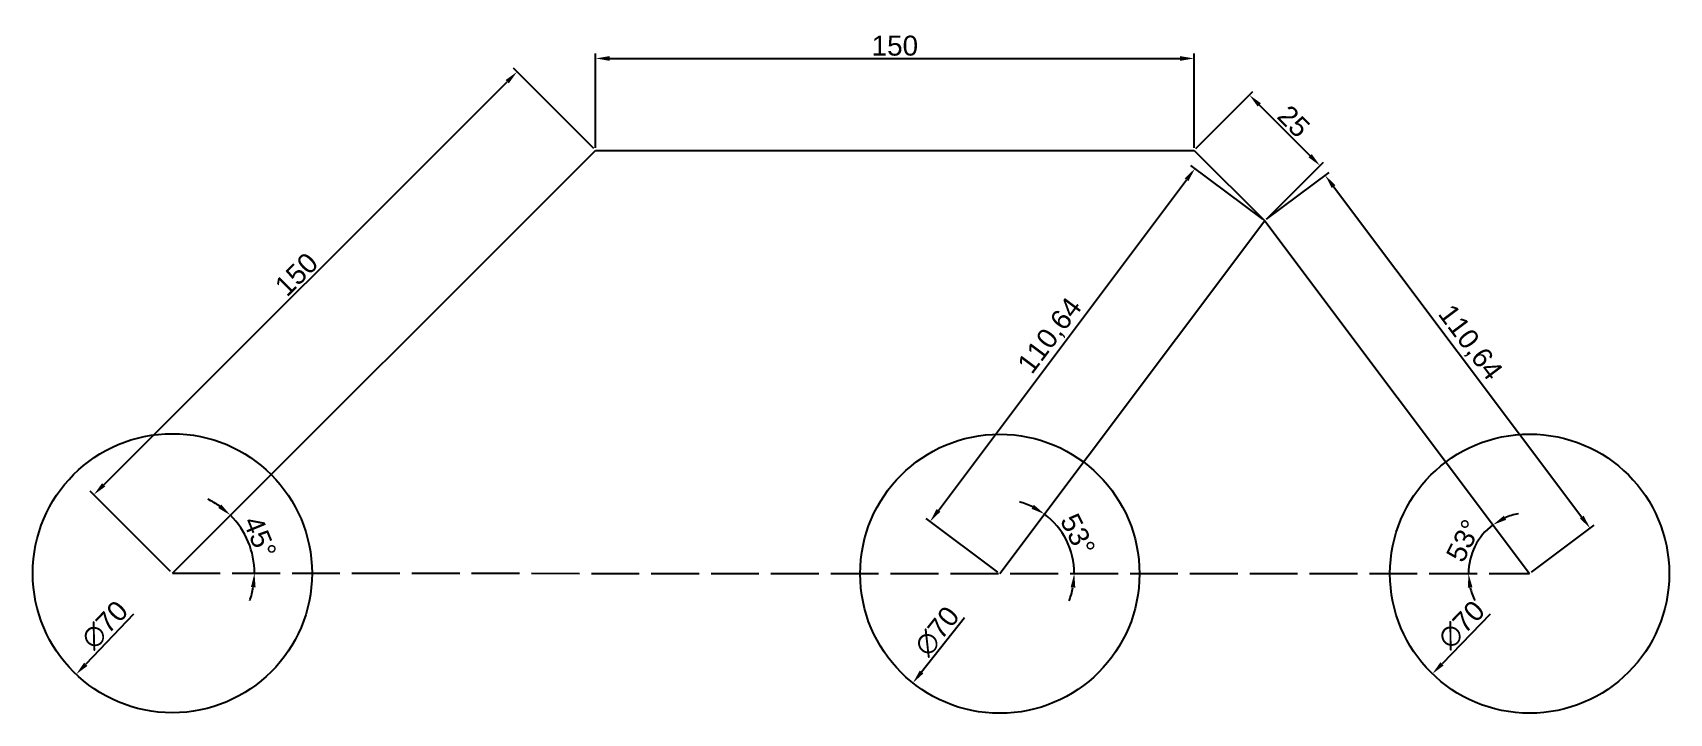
# Model space of a CAD drawing. Header units: millimetres. Extents: x 519 to 929, y 1592 to 1763.
import ezdxf

# ---------------------------------------------------------------- set-up
doc = ezdxf.new("R2010")
doc.units = ezdxf.units.MM
doc.linetypes.add('ACAD_ISO02W100', pattern=[15, 12, -3])
doc.layers.add('DIM', color=5, linetype='Continuous')
doc.layers.add('Layer1', color=7, linetype='ACAD_ISO02W100')
doc.styles.get("Standard").update_dxf_attribs({"font": 'arial.ttf'})
doc.dimstyles.new('ISO-25', dxfattribs={"dimtxt": 5, "dimasz": 3.5, "dimexe": 1.25, "dimexo": 0.625, "dimtad": 1, "dimtxsty": 'Standard', "dimcen": 2.5, "dimadec": 0, "dimazin": 0, "dimtfac": 1, "dimtmove": 0, "dimatfit": 3, "dimfxl": 1, "dimarcsym": 0})

# ---------------------------------------------------------------- blocks, each defined once
blk = doc.blocks.new('*D2')
at = {"layer": 'Defpoints', "color": 0, "transparency": 16777216}
for p in [(640.53, 1752.98), (660.22, 1733.29), (554.16, 1627.22)]:
    blk.add_point(p, dxfattribs=at)
at = {"layer": 'DIM', "color": 0, "lineweight": -2, "transparency": 16777216}
for p, q in [((659.78, 1733.73), (639.65, 1753.86)), ((536.94, 1649.39), (638.06, 1750.5)), ((553.72, 1627.67), (533.58, 1647.8))]:
    blk.add_line(p, q, dxfattribs=at)
at = {"layer": 'DIM', "color": 0, "transparency": 16777216}
for points in [[(637.65, 1750.92), (638.47, 1750.09), (640.53, 1752.98)], [(536.53, 1649.8), (537.35, 1648.98), (534.47, 1646.91)]]:
    blk.add_solid(points, dxfattribs=at)
at = {"layer": 'DIM', "color": 0, "transparency": 16777216, "insert": (585.25, 1702.19), "char_height": 5, "attachment_point": 5, "rotation": 45}
blk.add_mtext('150', dxfattribs=at)
blk = doc.blocks.new('*D3')
at = {"layer": 'Defpoints', "color": 0, "transparency": 16777216}
for p in [(810.22, 1756.34), (660.22, 1733.29), (810.22, 1733.29)]:
    blk.add_point(p, dxfattribs=at)
at = {"layer": 'DIM', "color": 0, "lineweight": -2, "transparency": 16777216}
for p, q in [((660.22, 1733.91), (660.22, 1757.59)), ((663.72, 1756.34), (806.72, 1756.34)), ((810.22, 1733.91), (810.22, 1757.59))]:
    blk.add_line(p, q, dxfattribs=at)
at = {"layer": 'DIM', "color": 0, "transparency": 16777216}
for points in [[(663.72, 1756.92), (663.72, 1755.75), (660.22, 1756.34)], [(806.72, 1756.92), (806.72, 1755.75), (810.22, 1756.34)]]:
    blk.add_solid(points, dxfattribs=at)
at = {"layer": 'DIM', "color": 0, "transparency": 16777216, "insert": (735.22, 1759.52), "char_height": 5, "attachment_point": 5}
blk.add_mtext('150', dxfattribs=at)
blk = doc.blocks.new('*D4')
at = {"layer": 'Defpoints', "color": 0, "transparency": 16777216}
for p in [(810.22, 1733.29), (841.76, 1729.47), (827.9, 1715.61)]:
    blk.add_point(p, dxfattribs=at)
at = {"layer": 'DIM', "color": 0, "lineweight": -2, "transparency": 16777216}
for p, q in [((810.67, 1733.73), (824.97, 1748.04)), ((826.56, 1744.68), (839.29, 1731.95)), ((828.34, 1716.05), (842.65, 1730.36))]:
    blk.add_line(p, q, dxfattribs=at)
at = {"layer": 'DIM', "color": 0, "transparency": 16777216}
for points in [[(826.97, 1745.09), (826.15, 1744.27), (824.09, 1747.15)], [(839.7, 1732.36), (838.88, 1731.54), (841.76, 1729.47)]]:
    blk.add_solid(points, dxfattribs=at)
at = {"layer": 'DIM', "color": 0, "transparency": 16777216, "insert": (835.17, 1740.56), "char_height": 5, "attachment_point": 5, "rotation": 315}
blk.add_mtext('25', dxfattribs=at)
blk = doc.blocks.new('*D5')
at = {"layer": 'Defpoints', "color": 0, "transparency": 16777216}
for p in [(827.9, 1715.61), (909.48, 1638.5), (894.3, 1627.11)]:
    blk.add_point(p, dxfattribs=at)
at = {"layer": 'DIM', "color": 0, "lineweight": -2, "transparency": 16777216}
for p, q in [((828.4, 1715.99), (844.08, 1727.75)), ((845.18, 1724.2), (907.38, 1641.3)), ((894.8, 1627.49), (910.48, 1639.25))]:
    blk.add_line(p, q, dxfattribs=at)
at = {"layer": 'DIM', "color": 0, "transparency": 16777216}
for points in [[(845.64, 1724.55), (844.71, 1723.85), (843.08, 1727)], [(907.84, 1641.65), (906.91, 1640.95), (909.48, 1638.5)]]:
    blk.add_solid(points, dxfattribs=at)
at = {"layer": 'DIM', "color": 0, "transparency": 16777216, "insert": (879.18, 1684.93), "char_height": 5, "attachment_point": 5, "rotation": 306.88}
blk.add_mtext('110,64', dxfattribs=at)
blk = doc.blocks.new('*D6')
at = {"layer": 'Defpoints', "color": 0, "transparency": 16777216}
for p in [(810.42, 1728.72), (827.9, 1715.61), (761.53, 1627.09)]:
    blk.add_point(p, dxfattribs=at)
at = {"layer": 'DIM', "color": 0, "lineweight": -2, "transparency": 16777216}
for p, q in [((827.4, 1715.99), (809.42, 1729.47)), ((746.15, 1642.99), (808.32, 1725.92)), ((761.03, 1627.46), (743.05, 1640.94))]:
    blk.add_line(p, q, dxfattribs=at)
at = {"layer": 'DIM', "color": 0, "transparency": 16777216}
for points in [[(807.85, 1726.27), (808.79, 1725.57), (810.42, 1728.72)], [(745.69, 1643.34), (746.62, 1642.64), (744.05, 1640.19)]]:
    blk.add_solid(points, dxfattribs=at)
at = {"layer": 'DIM', "color": 0, "transparency": 16777216, "insert": (774.33, 1686.63), "char_height": 5, "attachment_point": 5, "rotation": 53.14}
blk.add_mtext('110,64', dxfattribs=at)
blk = doc.blocks.new('*D7')
at = {"layer": 'Defpoints', "color": 0, "transparency": 16777216}
for p in [(578.27, 1652.59), (530.04, 1601.86)]:
    blk.add_point(p, dxfattribs=at)
at = {"layer": 'DIM', "color": 0, "lineweight": -2, "transparency": 16777216}
blk.add_line((544.4, 1616.96), (532.45, 1604.39), dxfattribs=at)
at = {"layer": 'DIM', "color": 0, "transparency": 16777216}
blk.add_solid([(532.03, 1604.79), (532.88, 1603.99), (530.04, 1601.86)], dxfattribs=at)
at = {"layer": 'DIM', "color": 0, "transparency": 16777216, "insert": (537.23, 1614.23), "char_height": 5, "attachment_point": 5, "rotation": 46.4504}
blk.add_mtext('∅70', dxfattribs=at)
blk = doc.blocks.new('*D8')
at = {"layer": 'Defpoints', "color": 0, "transparency": 16777216}
for p in [(783.33, 1654.47), (739.74, 1599.7)]:
    blk.add_point(p, dxfattribs=at)
at = {"layer": 'DIM', "color": 0, "lineweight": -2, "transparency": 16777216}
blk.add_line((752.71, 1616.01), (741.92, 1602.44), dxfattribs=at)
at = {"layer": 'DIM', "color": 0, "transparency": 16777216}
blk.add_solid([(741.46, 1602.81), (742.37, 1602.08), (739.74, 1599.7)], dxfattribs=at)
at = {"layer": 'DIM', "color": 0, "transparency": 16777216, "insert": (745.81, 1612.66), "char_height": 5, "attachment_point": 5, "rotation": 51.4827}
blk.add_mtext('∅70', dxfattribs=at)
blk = doc.blocks.new('*D9')
at = {"layer": 'Defpoints', "color": 0, "transparency": 16777216}
for p in [(918.68, 1652.23), (869.93, 1601.99)]:
    blk.add_point(p, dxfattribs=at)
at = {"layer": 'DIM', "color": 0, "lineweight": -2, "transparency": 16777216}
blk.add_line((884.44, 1616.95), (872.36, 1604.51), dxfattribs=at)
at = {"layer": 'DIM', "color": 0, "transparency": 16777216}
blk.add_solid([(871.95, 1604.91), (872.78, 1604.1), (869.93, 1601.99)], dxfattribs=at)
at = {"layer": 'DIM', "color": 0, "transparency": 16777216, "insert": (877.24, 1614.29), "char_height": 5, "attachment_point": 5, "rotation": 45.8607}
blk.add_mtext('∅70', dxfattribs=at)
blk = doc.blocks.new('*D10')
at = {"layer": 'Defpoints', "color": 0, "transparency": 16777216}
for p in [(660.22, 1733.29), (574.03, 1632.54), (554.16, 1627.22), (554.16, 1627.22), (894.3, 1627.11)]:
    blk.add_point(p, dxfattribs=at)
at = {"layer": 'DIM', "color": 0, "lineweight": -2, "transparency": 16777216}
for start, end in [(54.7612, 64.5225), (359.9811, 45), (340.4587, 350.2199)]:
    blk.add_arc((554.16, 1627.22), 20.57, start, end, dxfattribs=at)
at = {"layer": 'DIM', "color": 0, "transparency": 16777216}
for points in [[(566.4, 1644.47), (565.65, 1643.58), (568.7, 1641.77)], [(573.85, 1623.78), (575.01, 1623.68), (574.73, 1627.22)]]:
    blk.add_solid(points, dxfattribs=at)
at = {"layer": 'DIM', "color": 0, "transparency": 16777216, "insert": (576.09, 1636.3), "char_height": 5, "attachment_point": 5, "rotation": 292.4906}
blk.add_mtext('45°', dxfattribs=at)
blk = doc.blocks.new('*D11')
at = {"layer": 'Defpoints', "color": 0, "transparency": 16777216}
for p in [(827.9, 1715.61), (779.31, 1632.81), (554.16, 1627.22), (761.53, 1627.09), (894.3, 1627.11)]:
    blk.add_point(p, dxfattribs=at)
at = {"layer": 'DIM', "color": 0, "lineweight": -2, "transparency": 16777216}
for start, end in [(63.931, 74.7219), (359.9811, 53.14), (338.3992, 349.1902)]:
    blk.add_arc((761.58, 1627.16), 18.61, start, end, dxfattribs=at)
at = {"layer": 'DIM', "color": 0, "transparency": 16777216}
for points in [[(770.07, 1644.37), (769.46, 1643.38), (772.75, 1642.05)], [(779.28, 1623.72), (780.44, 1623.61), (780.19, 1627.15)]]:
    blk.add_solid(points, dxfattribs=at)
at = {"layer": 'DIM', "color": 0, "transparency": 16777216, "insert": (781.07, 1636.9), "char_height": 5, "attachment_point": 5, "rotation": 296.5606}
blk.add_mtext('53°', dxfattribs=at)
blk = doc.blocks.new('*D12')
at = {"layer": 'Defpoints', "color": 0, "transparency": 16777216}
for p in [(827.9, 1715.61), (881.82, 1635.99), (554.16, 1627.22), (894.3, 1627.11), (894.3, 1627.11)]:
    blk.add_point(p, dxfattribs=at)
at = {"layer": 'DIM', "color": 0, "lineweight": -2, "transparency": 16777216}
for start, end in [(100.6294, 113.7547), (126.88, 179.9811), (193.1064, 206.2317)]:
    blk.add_arc((894.3, 1627.11), 15.31, start, end, dxfattribs=at)
at = {"layer": 'DIM', "color": 0, "transparency": 16777216}
for points in [[(888.43, 1640.62), (887.84, 1641.63), (885.11, 1639.36)], [(878.81, 1623.57), (879.97, 1623.71), (878.99, 1627.12)]]:
    blk.add_solid(points, dxfattribs=at)
at = {"layer": 'DIM', "color": 0, "transparency": 16777216, "insert": (877.76, 1635.38), "char_height": 5, "attachment_point": 5, "rotation": 63.4306}
blk.add_mtext('53°', dxfattribs=at)

msp = doc.modelspace()

# ---------------------------------------------------------------- linework, layer by layer
for p, q in [((554.158, 1627.224), (660.224, 1733.29)), ((660.224, 1733.29), (810.224, 1733.29)), ((810.224, 1733.29), (827.901, 1715.612)), ((827.901, 1715.612), (761.533, 1627.088)), ((827.901, 1715.612), (894.301, 1627.112))]:
    msp.add_line(p, q)
for centre in [(554.158, 1627.224), (761.533, 1627.088), (894.301, 1627.112)]:
    msp.add_circle(centre, 35)
at = {"layer": 'Layer1', "color": 0}
msp.add_line((554.158, 1627.224), (894.301, 1627.112), dxfattribs=at)

# ---------------------------------------------------------------- dimensions: what is measured, and where the dimension line sits
at = {"layer": 'DIM'}
dim = msp.add_linear_dim(base=(810.224, 1756.337), p1=(660.224, 1733.29), p2=(810.224, 1733.29), dimstyle='ISO-25', dxfattribs=at)
dim.commit()
dim.dimension.update_dxf_attribs({"geometry": '*D3', "text_midpoint": (735.224, 1759.515)})
for p1, p2, distance, picture, middle in [((554.158, 1627.224), (660.224, 1733.29), 27.846, '*D2', (585.254, 1702.194)), ((810.224, 1733.29), (827.901, 1715.612), 19.605, '*D4', (835.172, 1740.561)), ((761.533, 1627.088), (827.901, 1715.612), 21.847, '*D6', (774.333, 1686.633)), ((827.901, 1715.612), (894.301, 1627.112), 18.971, '*D5', (879.179, 1684.926))]:
    dim = msp.add_aligned_dim(p1=p1, p2=p2, distance=distance, dimstyle='ISO-25', dxfattribs=at)
    dim.commit()
    dim.dimension.update_dxf_attribs({"geometry": picture, "text_midpoint": middle})
for base, line2, picture, middle in [((574.027, 1632.543), ((554.158, 1627.224), (660.224, 1733.29)), '*D10', (576.089, 1636.304)), ((779.313, 1632.814), ((827.901, 1715.612), (761.533, 1627.088)), '*D11', (781.074, 1636.899)), ((881.823, 1635.986), ((827.901, 1715.612), (894.301, 1627.112)), '*D12', (877.762, 1635.383))]:
    dim = msp.add_angular_dim_2l(base=base, line1=((554.158, 1627.224), (894.301, 1627.112)), line2=line2, dimstyle='ISO-25', dxfattribs=at)
    dim.commit()
    dim.dimension.update_dxf_attribs({"geometry": picture, "text_midpoint": middle})
for p1, p2, picture, middle in [((783.329, 1654.473), (739.736, 1599.704), '*D8', (748.404, 1610.593)), ((578.272, 1652.591), (530.043, 1601.856), '*D7', (539.632, 1611.944)), ((918.675, 1652.229), (869.927, 1601.994), '*D9', (879.619, 1611.982))]:
    dim = msp.add_diameter_dim_2p(p1=p1, p2=p2, dimstyle='ISO-25', dxfattribs=at)
    dim.commit()
    dim.dimension.update_dxf_attribs({"geometry": picture, "text_midpoint": middle, "dimtype": 163})

doc.saveas('drawing.dxf')
